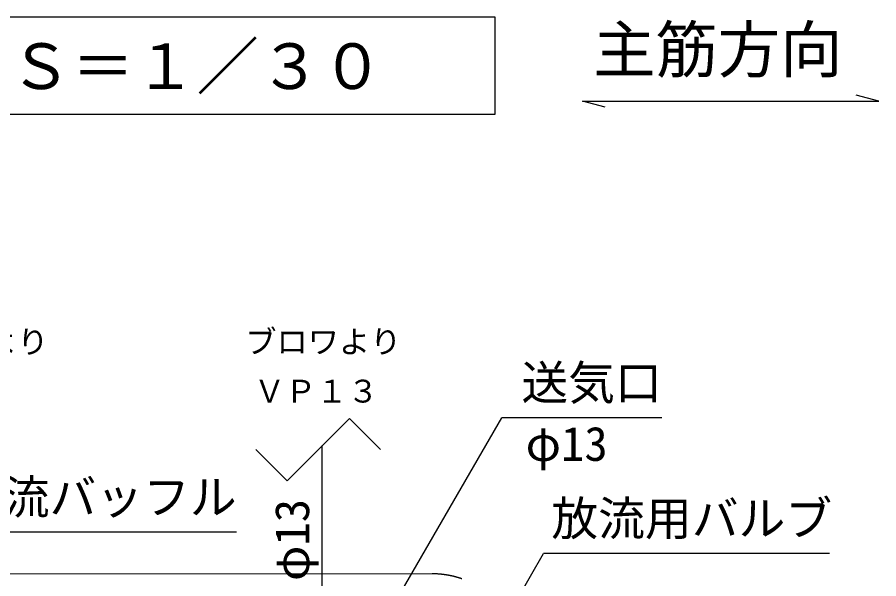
# Model space of a CAD drawing. Units: millimetres, scale not verified. Extents: x -22839 to 8910, y -6308 to 6308.
# Drawn here: x -4994 to -3336, y 1768 to 2849 of the extents above; entities that cross this region are included whole.
import ezdxf
from ezdxf.enums import TextEntityAlignment as Align

# ---------------------------------------------------------------- set-up
doc = ezdxf.new("R2010")
doc.units = ezdxf.units.MM
doc.header["$LTSCALE"] = 30
for name, color, linetype, lineweight in [('0-1_空気管', 3, 'Continuous', 25), ('0-2_機器', 3, 'Continuous', 25), ('0-6_1-3_A-PIPE', 3, 'Continuous', 25), ('0-7_07', 7, 'Continuous', 25)]:
    doc.layers.add(name, color=color, linetype=linetype, lineweight=lineweight)
doc.styles.add('ＭＳ ゴシック', font='')
doc.styles.get('ＭＳ ゴシック').set_extended_font_data('MS Gothic')

msp = doc.modelspace()

# ---------------------------------------------------------------- linework, layer by layer
at = {"layer": '0-1_空気管'}
for p, q in [((-4400.13, 1491.8), (-4061.67, 2078.02)), ((-3753.79, 2078.02), (-4061.67, 2078.02)), ((-4249.48, 1351.83), (-3981.02, 1816.82)), ((-3431.05, 1816.82), (-3981.02, 1816.82))]:
    msp.add_line(p, q, dxfattribs=at)
for points in [[(-4571.47, 1857.94), (-5135.36, 1857.94), (-4924.17, 1380.24)], [(-4191.65, 1777.81), (-4192.21, 1777.82), (-4192.72, 1777.83), (-4193.18, 1777.83), (-4193.59, 1777.83), (-4193.95, 1777.84), (-4194.27, 1777.84), (-4194.53, 1777.84), (-4195.27, 1777.84), (-6102.58, 1776.71)], [(-4162.94, 1774.82), (-4163.45, 1774.92), (-4163.97, 1775.01), (-4164.51, 1775.11), (-4165.07, 1775.21), (-4165.63, 1775.31), (-4166.2, 1775.41), (-4166.77, 1775.5), (-4167.34, 1775.6), (-4167.92, 1775.69), (-4168.51, 1775.78), (-4169.11, 1775.88), (-4169.73, 1775.97), (-4170.37, 1776.06), (-4171.04, 1776.15), (-4171.74, 1776.25), (-4172.48, 1776.35), (-4173.25, 1776.44), (-4174.05, 1776.54), (-4174.87, 1776.64), (-4175.73, 1776.74), (-4176.6, 1776.84), (-4177.49, 1776.93), (-4178.4, 1777.02), (-4179.32, 1777.11), (-4180.25, 1777.19), (-4181.18, 1777.28), (-4182.11, 1777.35), (-4183.03, 1777.42), (-4183.94, 1777.49), (-4184.85, 1777.55), (-4185.72, 1777.6), (-4186.58, 1777.64), (-4187.41, 1777.68), (-4188.21, 1777.71), (-4188.98, 1777.74), (-4189.71, 1777.76), (-4190.4, 1777.78), (-4191.05, 1777.8), (-4191.65, 1777.81)], [(-4149.62, 1771.78), (-4149.85, 1771.84), (-4150.07, 1771.9), (-4150.29, 1771.96), (-4150.5, 1772.01), (-4150.71, 1772.07), (-4150.92, 1772.12), (-4151.14, 1772.18), (-4151.37, 1772.24), (-4151.61, 1772.3), (-4151.86, 1772.37), (-4152.12, 1772.43), (-4152.39, 1772.5), (-4152.66, 1772.57), (-4152.94, 1772.64), (-4153.22, 1772.71), (-4153.78, 1772.85), (-4154.07, 1772.92), (-4154.36, 1772.99), (-4154.65, 1773.06), (-4154.96, 1773.13), (-4155.27, 1773.21), (-4155.6, 1773.28), (-4155.95, 1773.36), (-4156.31, 1773.44), (-4156.69, 1773.53), (-4157.08, 1773.62), (-4157.48, 1773.71), (-4157.88, 1773.8), (-4158.7, 1773.97), (-4159.1, 1774.06), (-4159.5, 1774.14), (-4159.9, 1774.23), (-4160.3, 1774.31), (-4160.7, 1774.39), (-4161.12, 1774.47), (-4161.54, 1774.56), (-4161.99, 1774.64), (-4162.45, 1774.73), (-4162.94, 1774.82)], [(-4138.4, 1768.34), (-4138.97, 1768.54), (-4139.53, 1768.73), (-4140.08, 1768.91), (-4140.62, 1769.09), (-4141.15, 1769.26), (-4141.68, 1769.43), (-4142.19, 1769.59), (-4142.7, 1769.75), (-4143.19, 1769.91), (-4143.67, 1770.05), (-4144.13, 1770.19), (-4144.56, 1770.33), (-4144.97, 1770.45), (-4145.35, 1770.56), (-4145.71, 1770.67), (-4146.04, 1770.77), (-4146.35, 1770.86), (-4146.65, 1770.95), (-4146.94, 1771.03), (-4147.23, 1771.11), (-4147.79, 1771.27), (-4148.07, 1771.35), (-4148.34, 1771.43), (-4148.61, 1771.5), (-4148.88, 1771.57), (-4149.13, 1771.64), (-4149.38, 1771.71), (-4149.62, 1771.78)]]:
    msp.add_lwpolyline(points, dxfattribs=at)
at = {"layer": '0-2_機器'}
msp.add_lwpolyline([(-4074.18, 2662.82), (-4074.18, 2849.12), (-6103.51, 2849.12), (-6103.51, 2662.82)], close=True, dxfattribs=at)
at = {"layer": '0-6_1-3_A-PIPE'}
msp.add_lwpolyline([(-3862.83, 2676.02), (-3906.3, 2687.67), (-3336.3, 2687.67), (-3379.77, 2699.32)], dxfattribs=at)
at = {"layer": '0-7_07'}
for p, q in [((-4354.57, 2076.96), (-4474.57, 1956.95)), ((-4294.57, 2016.95), (-4354.57, 2076.96)), ((-4474.57, 1956.95), (-4534.57, 2016.95))]:
    msp.add_line(p, q, dxfattribs=at)
at = {"layer": '0-7_07', "color": 6}
msp.add_line((-4406.99, 1499.76), (-4406.99, 2024.54), dxfattribs=at)

# ---------------------------------------------------------------- texts
at = {"layer": '0-1_空気管', "color": 4, "style": 'ＭＳ ゴシック'}
for s, height, p in [('ブロワより', 43.99, (-4554.64, 2189.54)), ('リン除去装置より', 43.99, (-5413.42, 2189.09)), ('送気口', 65.98, (-4023.79, 2093.03)), ('ＶＰ１３', 43.99, (-4538.25, 2094.24)), ('φ13', 65.98, (-4015.66, 1975.39)), ('移流バッフル', 65.98, (-5111.47, 1872.94)), ('放流用バルブ', 65.98, (-3966.02, 1831.82))]:
    msp.add_text(s, height=height, dxfattribs=at).set_placement(p, align=Align.BOTTOM_LEFT)
msp.add_text('φ13', height=65.98, rotation=90, dxfattribs=at).set_placement((-4412.15, 1764.08), align=Align.BOTTOM_LEFT)
at = {"layer": '0-2_機器', "color": 4, "style": 'ＭＳ ゴシック'}
msp.add_text('Ｓ＝１／３０', height=87.98, dxfattribs=at).set_placement((-5008.71, 2684.52), align=Align.BOTTOM_LEFT)
at = {"layer": '0-6_1-3_A-PIPE', "color": 4, "style": 'ＭＳ ゴシック'}
msp.add_text('主筋方向', height=87.98, dxfattribs=at).set_placement((-3885.84, 2716.48), align=Align.BOTTOM_LEFT)

doc.saveas('drawing.dxf')
